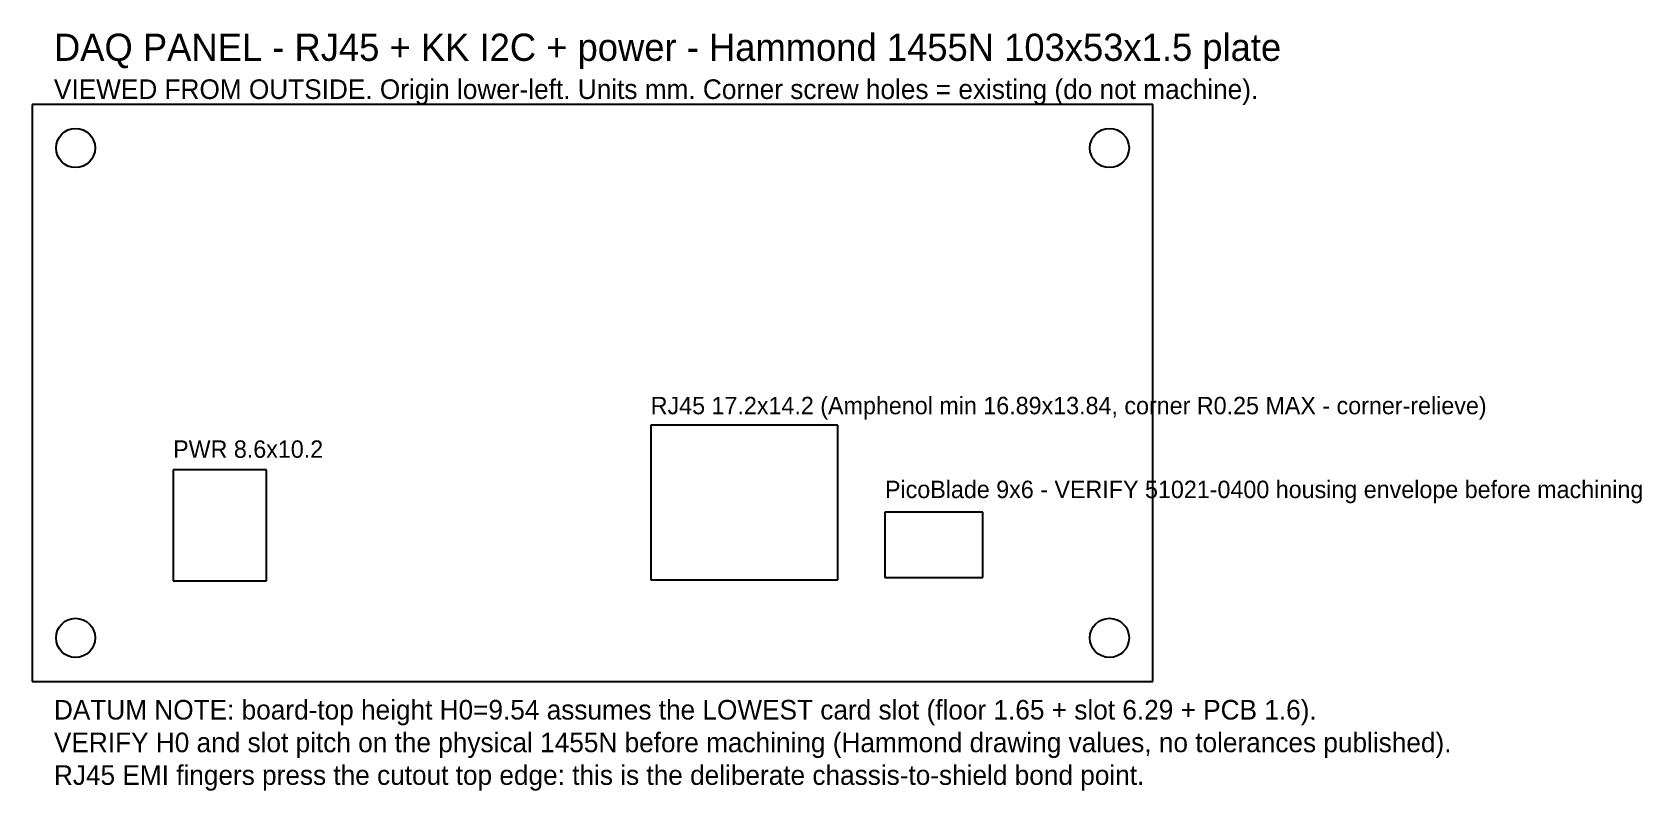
# Model space of a CAD drawing. Header units: metres. Extents: x 0 to 148, y -10 to 60.
import ezdxf

# ---------------------------------------------------------------- set-up
doc = ezdxf.new("R2010")
doc.units = ezdxf.units.M

msp = doc.modelspace()

# ---------------------------------------------------------------- linework, layer by layer
for p, q in [((103, 53), (0, 53)), ((0, 53), (0, 0)), ((103, 0), (103, 53)), ((74.05, 23.54), (56.85, 23.54)), ((56.85, 23.54), (56.85, 9.34)), ((74.05, 9.34), (74.05, 23.54)), ((21.55, 19.44), (12.95, 19.44)), ((12.95, 19.44), (12.95, 9.24)), ((21.55, 9.24), (21.55, 19.44)), ((87.375, 15.54), (78.375, 15.54)), ((78.375, 15.54), (78.375, 9.54)), ((87.375, 9.54), (87.375, 15.54)), ((12.95, 9.24), (21.55, 9.24)), ((56.85, 9.34), (74.05, 9.34)), ((78.375, 9.54), (87.375, 9.54)), ((0, 0), (103, 0))]:
    msp.add_line(p, q)
for centre in [(3.99, 49), (99.01, 49), (3.99, 4), (99.01, 4)]:
    msp.add_circle(centre, 1.8)

# ---------------------------------------------------------------- texts
at = {"layer": 'NOTES'}
for s, height, p in [('DAQ PANEL - RJ45 + KK I2C + power - Hammond 1455N 103x53x1.5 plate', 2.5, (2, 57)), ('VIEWED FROM OUTSIDE. Origin lower-left. Units mm. Corner screw holes = existing (do not machine).', 1.8, (2, 53.5)), ('RJ45 17.2x14.2 (Amphenol min 16.89x13.84, corner R0.25 MAX - corner-relieve)', 1.6, (56.85, 24.54)), ('PWR 8.6x10.2', 1.6, (12.95, 20.54)), ('PicoBlade 9x6 - VERIFY 51021-0400 housing envelope before machining', 1.6, (78.375, 16.84)), ('DATUM NOTE: board-top height H0=9.54 assumes the LOWEST card slot (floor 1.65 + slot 6.29 + PCB 1.6).', 1.8, (2, -3.5)), ('VERIFY H0 and slot pitch on the physical 1455N before machining (Hammond drawing values, no tolerances published).', 1.8, (2, -6.5)), ('RJ45 EMI fingers press the cutout top edge: this is the deliberate chassis-to-shield bond point.', 1.8, (2, -9.5))]:
    msp.add_text(s, height=height, dxfattribs=at).set_placement(p)

doc.saveas('drawing.dxf')
